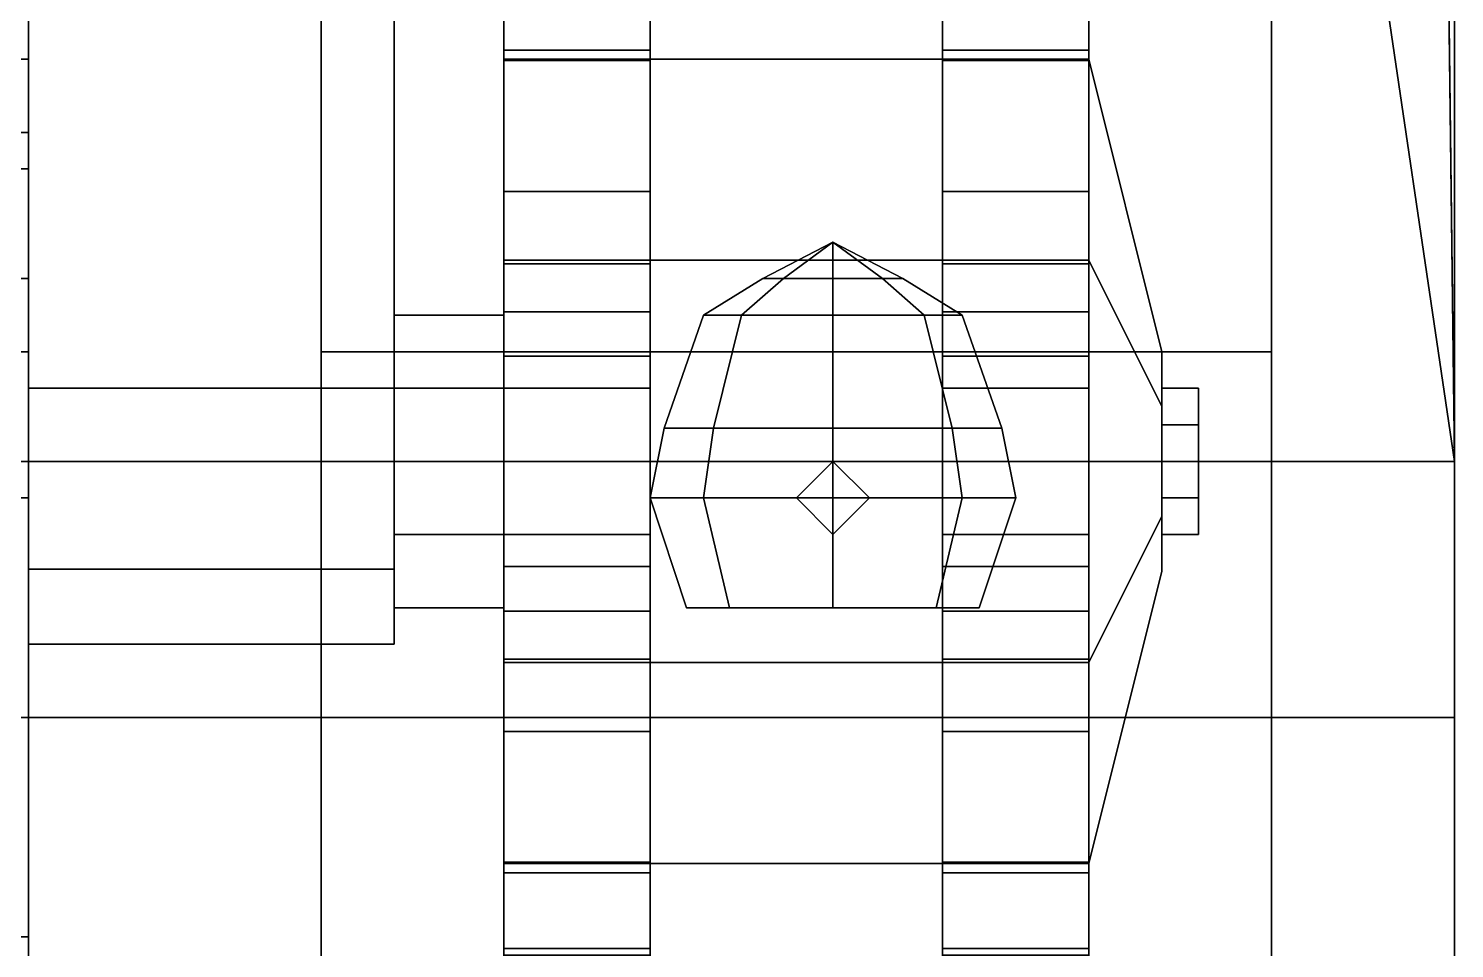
# Model space of a CAD drawing. Header units: millimetres. Extents: x -1.5 to 1.5, y -4.1 to 6.9.
# Drawn here: x 0.8 to 1.19, y -2.0432 to -1.7916 of the extents above; entities that cross this region are included whole.
import ezdxf

# ---------------------------------------------------------------- set-up
doc = ezdxf.new("R2010")
doc.units = ezdxf.units.MM
for name, color, linetype in [('7tp_fenders', 6, 'Continuous'), ('7tp_hull', 7, 'Continuous'), ('c7p_fenders', 6, 'Continuous'), ('c7p_hull', 7, 'Continuous'), ('snow_plough', 2, 'Continuous'), ('tracks', 3, 'Continuous'), ('wheels', 2, 'Continuous')]:
    doc.layers.add(name, color=color, linetype=linetype)

msp = doc.modelspace()

# ---------------------------------------------------------------- linework, layer by layer
for points in [[(0.8, -2.03, 0.9), (0.8, -1.99, 0.68), (0.8, 1.98, 0.47), (0.8, 2.06, 0.93)], [(0.8, -1.99, 0.68), (0.8, -1.67, 0.4), (0.8, 1.46, 0.4), (0.8, 1.98, 0.47)], [(0.9, -1.89, 0.83), (0.9, -1.58, 0.82), (0.8, -1.58, 0.82), (0.8, -1.89, 0.83)], [(0.9, -1.89, 0.83), (0.9, -1.89, 0.69), (0.9, -1.66485, 0.61515), (0.9, -1.58, 0.82)], [(0.8, -2.03, 0.9), (0.8, -1.598, 0.98), (0.8, -1.68, 0.98), (0.8, -2.03, 0.9)], [(0.9, -1.66485, 0.61515), (0.9, -1.89, 0.69), (0.8, -1.89, 0.69), (0.8, -1.66485, 0.61515)], [(0.8, -1.76, 0.46), (0.8, -1.69, 0.4), (0.8, -1.67, 0.4), (0.8, -1.99, 0.68)], [(0.8, -2.03, 0.9), (0.8, -1.68, 0.98), (0.8, -1.98, 1.06), (0.8, -2.06, 1.02)], [(0.8, -1.98, 1.06), (0.8, -1.68, 0.98), (0.8, -1.88, 1.07), (0.8, -1.91, 1.07)], [(0.8, -1.88, 1.07), (0.8, -1.68, 0.98), (0.8, -1.74, 1.03), (0.8, -1.83, 1.06)], [(0.77, -1.74, 1.03), (0.77, -1.83, 1.06), (0.8, -1.83, 1.06), (0.8, -1.74, 1.03)], [(0.77, -1.8, 0.48), (0.77, -1.76, 0.46), (0.8, -1.76, 0.46), (0.8, -1.8, 0.48)], [(0.8, -1.8, 0.48), (0.8, -1.76, 0.46), (0.8, -1.99, 0.68)], [(0.77, -1.82, 0.48), (0.77, -1.8, 0.48), (0.8, -1.8, 0.48), (0.8, -1.82, 0.48)], [(0.8, -2.04, 0.5), (0.8, -1.82, 0.48), (0.8, -1.8, 0.48), (0.8, -2.13, 0.58)], [(0.8, -2.13, 0.58), (0.8, -1.8, 0.48), (0.8, -1.99, 0.68), (0.8, -2.17, 0.64)], [(0.77, -1.86, 0.46), (0.77, -1.82, 0.48), (0.8, -1.82, 0.48), (0.8, -1.86, 0.46)], [(0.8, -1.92, 0.46), (0.8, -1.86, 0.46), (0.8, -1.82, 0.48), (0.8, -2.04, 0.5)], [(0.77, -1.83, 1.06), (0.77, -1.88, 1.07), (0.8, -1.88, 1.07), (0.8, -1.83, 1.06)], [(0.77, -1.92, 0.46), (0.77, -1.86, 0.46), (0.8, -1.86, 0.46), (0.8, -1.92, 0.46)], [(0.77, -1.88, 1.07), (0.77, -1.91, 1.07), (0.8, -1.91, 1.07), (0.8, -1.88, 1.07)], [(0.9, -1.89, 0.69), (0.9, -1.9395, 0.7105), (0.8, -1.9395, 0.7105), (0.8, -1.89, 0.69)], [(0.9, -1.9395, 0.8095), (0.9, -1.89, 0.83), (0.8, -1.89, 0.83), (0.8, -1.9395, 0.8095)], [(0.9, -1.9395, 0.8095), (0.9, -1.9395, 0.7105), (0.9, -1.89, 0.69), (0.9, -1.89, 0.83)], [(0.77, -1.91, 1.07), (0.77, -1.98, 1.06), (0.8, -1.98, 1.06), (0.8, -1.91, 1.07)], [(0.77, -2.04, 0.5), (0.77, -1.92, 0.46), (0.8, -1.92, 0.46), (0.8, -2.04, 0.5)], [(0.9, -1.9395, 0.7105), (0.9, -1.96, 0.76), (0.8, -1.96, 0.76), (0.8, -1.9395, 0.7105)], [(0.9, -1.96, 0.76), (0.9, -1.9395, 0.8095), (0.8, -1.9395, 0.8095), (0.8, -1.96, 0.76)], [(0.9, -1.96, 0.76), (0.9, -1.96, 0.76), (0.9, -1.9395, 0.7105), (0.9, -1.9395, 0.8095)], [(0.77, -1.98, 1.06), (0.77, -2.06, 1.02), (0.8, -2.06, 1.02), (0.8, -1.98, 1.06)], [(0.8, -2.17, 0.64), (0.8, -1.99, 0.68), (0.8, -2.2, 0.8), (0.8, -2.2, 0.72)], [(0.8, -2.2, 0.8), (0.8, -1.99, 0.68), (0.8, -2.03, 0.9), (0.8, -2.17, 0.89)], [(0.8, -2.17, 0.89), (0.8, -2.03, 0.9), (0.8, -2.06, 1.02), (0.8, -2.13, 0.96)], [(0.77, -2.13, 0.58), (0.77, -2.04, 0.5), (0.8, -2.04, 0.5), (0.8, -2.13, 0.58)]]:
    msp.add_3dface(points)
at = {"layer": '7tp_fenders'}
for points in [[(1.16, 0.93, 1.02478), (1.16, 0.51, 1.05069), (1.19, -1.91, 1.2), (1.19, 1.98, 0.96)], [(1.19, 1.98, 0.96), (1.19, -1.91, 1.2), (1.19, -1.91, 1.17), (1.19, 1.98, 0.93)], [(0.8, 0.51, 1.05069), (0.8, -1.91, 1.2), (1.19, -1.91, 1.2), (1.16, 0.51, 1.05069)], [(0.8, -1.83, 1.06), (0.8, -1.88, 1.07), (0.8, -1.91, 1.2), (0.8, -0.99888, 1.14379)], [(0.8, -1.74, 1.03), (0.8, -1.83, 1.06), (0.8, -0.99888, 1.14379)], [(1.02, -1.85, 1.29), (1.00647, -1.86, 1.27647), (1.00087, -1.86, 1.29), (1.02, -1.85, 1.29)], [(1.02, -1.85, 1.29), (1.00087, -1.86, 1.29), (1.00647, -1.86, 1.30353), (1.02, -1.85, 1.29)], [(1.02, -1.85, 1.29), (1.02, -1.86, 1.27087), (1.00647, -1.86, 1.27647), (1.02, -1.85, 1.29)], [(1.02, -1.85, 1.29), (1.00647, -1.86, 1.30353), (1.02, -1.86, 1.30913), (1.02, -1.85, 1.29)], [(1.02, -1.85, 1.29), (1.03353, -1.86, 1.27647), (1.02, -1.86, 1.27087), (1.02, -1.85, 1.29)], [(1.02, -1.85, 1.29), (1.03913, -1.86, 1.29), (1.03353, -1.86, 1.27647), (1.02, -1.85, 1.29)], [(1.02, -1.85, 1.29), (1.03353, -1.86, 1.30353), (1.03913, -1.86, 1.29), (1.02, -1.85, 1.29)], [(1.02, -1.85, 1.29), (1.02, -1.86, 1.30913), (1.03353, -1.86, 1.30353), (1.02, -1.85, 1.29)], [(1.00087, -1.86, 1.29), (0.98464, -1.87, 1.29), (0.995, -1.87, 1.315), (1.00647, -1.86, 1.30353)], [(1.00647, -1.86, 1.27647), (0.995, -1.87, 1.265), (0.98464, -1.87, 1.29), (1.00087, -1.86, 1.29)], [(1.00647, -1.86, 1.30353), (0.995, -1.87, 1.315), (1.02, -1.87, 1.32536), (1.02, -1.86, 1.30913)], [(1.02, -1.86, 1.27087), (1.02, -1.87, 1.25464), (0.995, -1.87, 1.265), (1.00647, -1.86, 1.27647)], [(1.02, -1.86, 1.30913), (1.02, -1.87, 1.32536), (1.045, -1.87, 1.315), (1.03353, -1.86, 1.30353)], [(1.03353, -1.86, 1.27647), (1.045, -1.87, 1.265), (1.02, -1.87, 1.25464), (1.02, -1.86, 1.27087)], [(1.03353, -1.86, 1.30353), (1.045, -1.87, 1.315), (1.05536, -1.87, 1.29), (1.03913, -1.86, 1.29)], [(1.03913, -1.86, 1.29), (1.05536, -1.87, 1.29), (1.045, -1.87, 1.265), (1.03353, -1.86, 1.27647)], [(0.98464, -1.87, 1.29), (0.97381, -1.90087, 1.29), (0.98734, -1.90087, 1.32266), (0.995, -1.87, 1.315)], [(0.995, -1.87, 1.265), (0.98734, -1.90087, 1.25734), (0.97381, -1.90087, 1.29), (0.98464, -1.87, 1.29)], [(1.02, -1.87, 1.25464), (1.02, -1.90087, 1.24381), (0.98734, -1.90087, 1.25734), (0.995, -1.87, 1.265)], [(0.995, -1.87, 1.315), (0.98734, -1.90087, 1.32266), (1.02, -1.90087, 1.33619), (1.02, -1.87, 1.32536)], [(1.045, -1.87, 1.265), (1.05266, -1.90087, 1.25734), (1.02, -1.90087, 1.24381), (1.02, -1.87, 1.25464)], [(1.02, -1.87, 1.32536), (1.02, -1.90087, 1.33619), (1.05266, -1.90087, 1.32266), (1.045, -1.87, 1.315)], [(1.045, -1.87, 1.315), (1.05266, -1.90087, 1.32266), (1.06619, -1.90087, 1.29), (1.05536, -1.87, 1.29)], [(1.05536, -1.87, 1.29), (1.06619, -1.90087, 1.29), (1.05266, -1.90087, 1.25734), (1.045, -1.87, 1.265)], [(0.8, -1.88, 1.07), (0.8, -1.91, 1.07), (0.8, -1.91, 1.2)], [(0.97381, -1.90087, 1.29), (0.97, -1.92, 1.29), (0.98464, -1.92, 1.32536), (0.98734, -1.90087, 1.32266)], [(0.98734, -1.90087, 1.25734), (0.98464, -1.92, 1.25464), (0.97, -1.92, 1.29), (0.97381, -1.90087, 1.29)], [(1.02, -1.90087, 1.24381), (1.02, -1.92, 1.24), (0.98464, -1.92, 1.25464), (0.98734, -1.90087, 1.25734)], [(0.98734, -1.90087, 1.32266), (0.98464, -1.92, 1.32536), (1.02, -1.92, 1.34), (1.02, -1.90087, 1.33619)], [(1.05266, -1.90087, 1.25734), (1.05536, -1.92, 1.25464), (1.02, -1.92, 1.24), (1.02, -1.90087, 1.24381)], [(1.02, -1.90087, 1.33619), (1.02, -1.92, 1.34), (1.05536, -1.92, 1.32536), (1.05266, -1.90087, 1.32266)], [(1.05266, -1.90087, 1.32266), (1.05536, -1.92, 1.32536), (1.07, -1.92, 1.29), (1.06619, -1.90087, 1.29)], [(1.06619, -1.90087, 1.29), (1.07, -1.92, 1.29), (1.05536, -1.92, 1.25464), (1.05266, -1.90087, 1.25734)], [(0.8, -1.91, 1.2), (0.8, -1.98, 1.2), (1.19, -1.98, 1.2), (1.19, -1.91, 1.2)], [(0.8, -1.91, 1.07), (0.8, -1.98, 1.06), (0.8, -1.98, 1.2), (0.8, -1.91, 1.2)], [(1.02, -1.91, 1.2), (1.01, -1.92, 1.2), (1.01, -1.92, 1.24414), (1.02, -1.91, 1.24199)], [(1.03, -1.92, 1.2), (1.02, -1.91, 1.2), (1.02, -1.91, 1.24199), (1.03, -1.92, 1.24414)], [(1.19, -1.91, 1.2), (1.19, -1.98, 1.2), (1.19, -1.98, 1.17), (1.19, -1.91, 1.17)], [(0.98464, -1.92, 1.32536), (0.97, -1.92, 1.29), (0.98, -1.95, 1.29), (0.99172, -1.95, 1.31828)], [(0.97, -1.92, 1.29), (0.98464, -1.92, 1.25464), (0.99172, -1.95, 1.26172), (0.98, -1.95, 1.29)], [(0.98464, -1.92, 1.25464), (1.02, -1.92, 1.24), (1.02, -1.95, 1.25), (0.99172, -1.95, 1.26172)], [(1.02, -1.92, 1.34), (0.98464, -1.92, 1.32536), (0.99172, -1.95, 1.31828), (1.02, -1.95, 1.33)], [(1.01, -1.92, 1.2), (1.02, -1.93, 1.2), (1.02, -1.93, 1.24333), (1.01, -1.92, 1.24414)], [(1.02, -1.92, 1.24), (1.05536, -1.92, 1.25464), (1.04828, -1.95, 1.26172), (1.02, -1.95, 1.25)], [(1.02, -1.93, 1.2), (1.03, -1.92, 1.2), (1.03, -1.92, 1.24414), (1.02, -1.93, 1.24333)], [(1.05536, -1.92, 1.32536), (1.02, -1.92, 1.34), (1.02, -1.95, 1.33), (1.04828, -1.95, 1.31828)], [(1.07, -1.92, 1.29), (1.05536, -1.92, 1.32536), (1.04828, -1.95, 1.31828), (1.06, -1.95, 1.29)], [(1.05536, -1.92, 1.25464), (1.07, -1.92, 1.29), (1.06, -1.95, 1.29), (1.04828, -1.95, 1.26172)], [(0.98, -1.95, 1.29), (1.04828, -1.95, 1.31828), (1.02, -1.95, 1.33), (0.99172, -1.95, 1.31828)], [(0.99172, -1.95, 1.26172), (1.06, -1.95, 1.29), (1.04828, -1.95, 1.31828), (0.98, -1.95, 1.29)], [(1.02, -1.95, 1.25), (1.04828, -1.95, 1.26172), (1.06, -1.95, 1.29), (0.99172, -1.95, 1.26172)], [(0.8, -1.98, 1.2), (0.8, -2.15, 1.14), (1.19, -2.15, 1.14), (1.19, -1.98, 1.2)], [(0.8, -1.98, 1.06), (0.8, -2.06, 1.02), (0.8, -2.15, 1.14), (0.8, -1.98, 1.2)], [(1.19, -1.98, 1.2), (1.19, -2.15, 1.14), (1.19, -2.12, 1.11), (1.19, -1.98, 1.17)]]:
    msp.add_3dface(points, dxfattribs=at)
at = {"layer": '7tp_hull'}
msp.add_3dface([(0.8, -1.12822, 1.067), (0.8, -2.03, 0.9), (0.8, 2.06, 0.93), (0.8, 0.59, 1.15)], dxfattribs=at)
at = {"layer": 'c7p_fenders'}
for points in [[(0.97, -0.42, 1.06101), (1.19, -1.91, 1.16), (1.19, 0.95, 0.97), (0.97, 0.95, 0.97)], [(1.19, 0.95, 0.97), (1.19, -1.91, 1.16), (1.19, -1.91, 1.13), (1.19, 0.95, 0.94)], [(0.8, -1.19, 1.11217), (0.8, -1.91, 1.16), (1.19, -1.91, 1.16), (0.97, -0.42, 1.06101)], [(0.8, -1.74, 1.03), (0.8, -1.83, 1.06), (0.8, -1.91, 1.16), (0.8, -1.23, 1.11483)], [(0.8, -1.83, 1.06), (0.8, -1.88, 1.07), (0.8, -1.91, 1.16)], [(1.02, -1.85, 1.25), (1.00087, -1.86, 1.25), (1.00647, -1.86, 1.26353), (1.02, -1.85, 1.25)], [(1.02, -1.85, 1.25), (1.00647, -1.86, 1.23647), (1.00087, -1.86, 1.25), (1.02, -1.85, 1.25)], [(1.02, -1.85, 1.25), (1.00647, -1.86, 1.26353), (1.02, -1.86, 1.26913), (1.02, -1.85, 1.25)], [(1.02, -1.85, 1.25), (1.02, -1.86, 1.23087), (1.00647, -1.86, 1.23647), (1.02, -1.85, 1.25)], [(1.02, -1.85, 1.25), (1.02, -1.86, 1.26913), (1.03353, -1.86, 1.26353), (1.02, -1.85, 1.25)], [(1.02, -1.85, 1.25), (1.03353, -1.86, 1.26353), (1.03913, -1.86, 1.25), (1.02, -1.85, 1.25)], [(1.02, -1.85, 1.25), (1.03913, -1.86, 1.25), (1.03353, -1.86, 1.23647), (1.02, -1.85, 1.25)], [(1.02, -1.85, 1.25), (1.03353, -1.86, 1.23647), (1.02, -1.86, 1.23087), (1.02, -1.85, 1.25)], [(1.00647, -1.86, 1.23647), (0.995, -1.87, 1.225), (0.98464, -1.87, 1.25), (1.00087, -1.86, 1.25)], [(1.00087, -1.86, 1.25), (0.98464, -1.87, 1.25), (0.995, -1.87, 1.275), (1.00647, -1.86, 1.26353)], [(1.02, -1.86, 1.23087), (1.02, -1.87, 1.21464), (0.995, -1.87, 1.225), (1.00647, -1.86, 1.23647)], [(1.00647, -1.86, 1.26353), (0.995, -1.87, 1.275), (1.02, -1.87, 1.28536), (1.02, -1.86, 1.26913)], [(1.03353, -1.86, 1.23647), (1.045, -1.87, 1.225), (1.02, -1.87, 1.21464), (1.02, -1.86, 1.23087)], [(1.02, -1.86, 1.26913), (1.02, -1.87, 1.28536), (1.045, -1.87, 1.275), (1.03353, -1.86, 1.26353)], [(1.03913, -1.86, 1.25), (1.05536, -1.87, 1.25), (1.045, -1.87, 1.225), (1.03353, -1.86, 1.23647)], [(1.03353, -1.86, 1.26353), (1.045, -1.87, 1.275), (1.05536, -1.87, 1.25), (1.03913, -1.86, 1.25)], [(0.995, -1.87, 1.225), (0.98734, -1.90087, 1.21734), (0.97381, -1.90087, 1.25), (0.98464, -1.87, 1.25)], [(0.98464, -1.87, 1.25), (0.97381, -1.90087, 1.25), (0.98734, -1.90087, 1.28266), (0.995, -1.87, 1.275)], [(0.995, -1.87, 1.275), (0.98734, -1.90087, 1.28266), (1.02, -1.90087, 1.29619), (1.02, -1.87, 1.28536)], [(1.02, -1.87, 1.21464), (1.02, -1.90087, 1.20381), (0.98734, -1.90087, 1.21734), (0.995, -1.87, 1.225)], [(1.02, -1.87, 1.28536), (1.02, -1.90087, 1.29619), (1.05266, -1.90087, 1.28266), (1.045, -1.87, 1.275)], [(1.045, -1.87, 1.225), (1.05266, -1.90087, 1.21734), (1.02, -1.90087, 1.20381), (1.02, -1.87, 1.21464)], [(1.05536, -1.87, 1.25), (1.06619, -1.90087, 1.25), (1.05266, -1.90087, 1.21734), (1.045, -1.87, 1.225)], [(1.045, -1.87, 1.275), (1.05266, -1.90087, 1.28266), (1.06619, -1.90087, 1.25), (1.05536, -1.87, 1.25)], [(0.8, -1.88, 1.07), (0.8, -1.91, 1.07), (0.8, -1.91, 1.16)], [(0.98734, -1.90087, 1.21734), (0.98464, -1.92, 1.21464), (0.97, -1.92, 1.25), (0.97381, -1.90087, 1.25)], [(0.97381, -1.90087, 1.25), (0.97, -1.92, 1.25), (0.98464, -1.92, 1.28536), (0.98734, -1.90087, 1.28266)], [(0.98734, -1.90087, 1.28266), (0.98464, -1.92, 1.28536), (1.02, -1.92, 1.3), (1.02, -1.90087, 1.29619)], [(1.02, -1.90087, 1.20381), (1.02, -1.92, 1.2), (0.98464, -1.92, 1.21464), (0.98734, -1.90087, 1.21734)], [(1.02, -1.90087, 1.29619), (1.02, -1.92, 1.3), (1.05536, -1.92, 1.28536), (1.05266, -1.90087, 1.28266)], [(1.05266, -1.90087, 1.21734), (1.05536, -1.92, 1.21464), (1.02, -1.92, 1.2), (1.02, -1.90087, 1.20381)], [(1.06619, -1.90087, 1.25), (1.07, -1.92, 1.25), (1.05536, -1.92, 1.21464), (1.05266, -1.90087, 1.21734)], [(1.05266, -1.90087, 1.28266), (1.05536, -1.92, 1.28536), (1.07, -1.92, 1.25), (1.06619, -1.90087, 1.25)], [(0.8, -1.91, 1.07), (0.8, -1.98, 1.06), (0.8, -1.98, 1.16), (0.8, -1.91, 1.16)], [(0.8, -1.91, 1.16), (0.8, -1.98, 1.16), (1.19, -1.98, 1.16), (1.19, -1.91, 1.16)], [(1.02, -1.91, 1.16), (1.01, -1.92, 1.16), (1.01, -1.92, 1.20414), (1.02, -1.91, 1.20199)], [(1.03, -1.92, 1.16), (1.02, -1.91, 1.16), (1.02, -1.91, 1.20199), (1.03, -1.92, 1.20414)], [(1.19, -1.91, 1.16), (1.19, -1.98, 1.16), (1.19, -1.98, 1.13), (1.19, -1.91, 1.13)], [(0.97, -1.92, 1.25), (0.98464, -1.92, 1.21464), (0.99172, -1.95, 1.22172), (0.98, -1.95, 1.25)], [(0.98464, -1.92, 1.28536), (0.97, -1.92, 1.25), (0.98, -1.95, 1.25), (0.99172, -1.95, 1.27828)], [(1.02, -1.92, 1.3), (0.98464, -1.92, 1.28536), (0.99172, -1.95, 1.27828), (1.02, -1.95, 1.29)], [(0.98464, -1.92, 1.21464), (1.02, -1.92, 1.2), (1.02, -1.95, 1.21), (0.99172, -1.95, 1.22172)], [(1.01, -1.92, 1.16), (1.02, -1.93, 1.16), (1.02, -1.93, 1.20333), (1.01, -1.92, 1.20414)], [(1.05536, -1.92, 1.28536), (1.02, -1.92, 1.3), (1.02, -1.95, 1.29), (1.04828, -1.95, 1.27828)], [(1.02, -1.93, 1.16), (1.03, -1.92, 1.16), (1.03, -1.92, 1.20414), (1.02, -1.93, 1.20333)], [(1.02, -1.92, 1.2), (1.05536, -1.92, 1.21464), (1.04828, -1.95, 1.22172), (1.02, -1.95, 1.21)], [(1.05536, -1.92, 1.21464), (1.07, -1.92, 1.25), (1.06, -1.95, 1.25), (1.04828, -1.95, 1.22172)], [(1.07, -1.92, 1.25), (1.05536, -1.92, 1.28536), (1.04828, -1.95, 1.27828), (1.06, -1.95, 1.25)], [(0.99172, -1.95, 1.22172), (1.06, -1.95, 1.25), (1.04828, -1.95, 1.27828), (0.98, -1.95, 1.25)], [(0.98, -1.95, 1.25), (1.04828, -1.95, 1.27828), (1.02, -1.95, 1.29), (0.99172, -1.95, 1.27828)], [(1.02, -1.95, 1.21), (1.04828, -1.95, 1.22172), (1.06, -1.95, 1.25), (0.99172, -1.95, 1.22172)], [(0.8, -1.98, 1.06), (0.8, -2.06, 1.02), (0.8, -2.15, 1.1), (0.8, -1.98, 1.16)], [(0.8, -1.98, 1.16), (0.8, -2.15, 1.1), (1.19, -2.15, 1.1), (1.19, -1.98, 1.16)], [(1.19, -1.98, 1.16), (1.19, -2.15, 1.1), (1.19, -2.12, 1.07), (1.19, -1.98, 1.13)]]:
    msp.add_3dface(points, dxfattribs=at)
at = {"layer": 'c7p_hull'}
for points in [[(0.8, 0.95, 0.97), (0.8, -2.03, 0.9), (0.8, 2.06, 0.93)], [(0.8, -1.23, 1.02), (0.8, -2.03, 0.9), (0.8, 0.95, 0.97)], [(0.8, -1.598, 0.98), (0.8, -2.03, 0.9), (0.8, -2.03, 0.9), (0.8, -1.23, 1.02)]]:
    msp.add_3dface(points, dxfattribs=at)
at = {"layer": 'snow_plough'}
for points in [[(0.7, -1.74, 0.32), (0.7, -1.8, 0.4), (0.81, -2.62, 0.25), (0.81, -2.62, 0.16)], [(0.7, -1.8, 0.4), (0.66, -1.8, 0.4), (0.77, -2.62, 0.25), (0.81, -2.62, 0.25)]]:
    msp.add_3dface(points, dxfattribs=at)
at = {"layer": 'tracks'}
for points in [[(0.88, -1.88, 1.1), (0.88, -1.26, 1.06), (1.14, -1.26, 1.06), (1.14, -1.88, 1.1)], [(0.88, -1.88, 1.15), (0.88, -1.26, 1.11), (0.88, -1.26, 1.06), (0.88, -1.88, 1.1)], [(1.14, -1.88, 1.15), (1.14, -1.26, 1.11), (0.88, -1.26, 1.11), (0.88, -1.88, 1.15)], [(1.14, -1.26, 1.06), (1.14, -1.26, 1.11), (1.14, -1.88, 1.15), (1.14, -1.88, 1.1)], [(0.88, -2.06, 0.48), (0.88, -1.6, 0.1), (0.88, -1.62, 0.06), (0.88, -2.08, 0.44)], [(1.14, -2.06, 0.48), (1.14, -1.6, 0.1), (0.88, -1.6, 0.1), (0.88, -2.06, 0.48)], [(1.14, -1.62, 0.06), (1.14, -1.6, 0.1), (1.14, -2.06, 0.48), (1.14, -2.08, 0.44)], [(0.88, -2.08, 0.44), (0.88, -1.62, 0.06), (1.14, -1.62, 0.06), (1.14, -2.08, 0.44)], [(1.14, -2.1, 1.11), (1.14, -1.88, 1.15), (0.88, -1.88, 1.15), (0.88, -2.1, 1.11)], [(0.88, -2.1, 1.11), (0.88, -1.88, 1.15), (0.88, -1.88, 1.1), (0.88, -2.09, 1.06)], [(0.88, -2.09, 1.06), (0.88, -1.88, 1.1), (1.14, -1.88, 1.1), (1.14, -2.09, 1.06)], [(1.14, -1.88, 1.1), (1.14, -1.88, 1.15), (1.14, -2.1, 1.11), (1.14, -2.09, 1.06)]]:
    msp.add_3dface(points, dxfattribs=at)
at = {"layer": 'wheels'}
for points in [[(0.93, -1.6652, 0.87406), (0.97, -1.6652, 0.87406), (0.97, -1.8, 0.78), (0.93, -1.8, 0.78)], [(0.93, -1.70614, 0.94497), (0.93, -1.6652, 0.87406), (0.93, -1.8, 0.78), (0.93, -1.855, 0.87526)], [(0.97, -1.6652, 0.68594), (0.93, -1.6652, 0.68594), (0.93, -1.8, 0.78), (0.97, -1.8, 0.78)], [(0.93, -1.6652, 0.68594), (0.93, -1.70614, 0.61503), (0.93, -1.855, 0.68474), (0.93, -1.8, 0.78)], [(0.97, -1.70614, 0.61503), (0.97, -1.6652, 0.68594), (0.97, -1.8, 0.78), (0.97, -1.855, 0.68474)], [(0.97, -1.6652, 0.87406), (0.97, -1.70614, 0.94497), (0.97, -1.855, 0.87526), (0.97, -1.8, 0.78)], [(1.09, -1.6652, 0.68594), (1.05, -1.6652, 0.68594), (1.05, -1.8, 0.78), (1.09, -1.8, 0.78)], [(1.05, -1.6652, 0.87406), (1.09, -1.6652, 0.87406), (1.09, -1.8, 0.78), (1.05, -1.8, 0.78)], [(1.05, -1.70614, 0.94497), (1.05, -1.6652, 0.87406), (1.05, -1.8, 0.78), (1.05, -1.855, 0.87526)], [(1.05, -1.6652, 0.68594), (1.05, -1.70614, 0.61503), (1.05, -1.855, 0.68474), (1.05, -1.8, 0.78)], [(1.09, -1.70614, 0.61503), (1.09, -1.6652, 0.68594), (1.09, -1.8, 0.78), (1.09, -1.855, 0.68474)], [(1.09, -1.6652, 0.87406), (1.09, -1.70614, 0.94497), (1.09, -1.855, 0.87526), (1.09, -1.8, 0.78)], [(0.97, -1.70614, 0.94497), (0.93, -1.70614, 0.94497), (0.93, -1.855, 0.87526), (0.97, -1.855, 0.87526)], [(0.93, -1.70614, 0.61503), (0.97, -1.70614, 0.61503), (0.97, -1.855, 0.68474), (0.93, -1.855, 0.68474)], [(1.05, -1.70614, 0.61503), (1.09, -1.70614, 0.61503), (1.09, -1.855, 0.68474), (1.05, -1.855, 0.68474)], [(1.09, -1.70614, 0.94497), (1.05, -1.70614, 0.94497), (1.05, -1.855, 0.87526), (1.09, -1.855, 0.87526)], [(0.97, -1.86906, 0.52097), (0.97, -1.775, 0.54617), (0.93, -1.775, 0.54617), (0.93, -1.86906, 0.52097)], [(0.93, -1.86906, 0.52097), (0.93, -1.775, 0.54617), (0.93, -1.80038, 0.482), (0.93, -1.85594, 0.46712)], [(0.93, -1.7768, 0.49177), (0.93, -1.80038, 0.482), (0.93, -1.775, 0.54617)], [(0.93, -1.80038, 1.078), (0.93, -1.7768, 1.06823), (0.93, -1.775, 1.01383)], [(0.93, -1.85594, 1.09288), (0.93, -1.80038, 1.078), (0.93, -1.775, 1.01383), (0.93, -1.86906, 1.03903)], [(0.97, -1.775, 1.01383), (0.97, -1.86906, 1.03903), (0.93, -1.86906, 1.03903), (0.93, -1.775, 1.01383)], [(0.97, -1.7768, 0.49177), (0.97, -1.80038, 0.482), (0.93, -1.80038, 0.482), (0.93, -1.7768, 0.49177)], [(0.97, -1.80038, 1.078), (0.97, -1.7768, 1.06823), (0.93, -1.7768, 1.06823), (0.93, -1.80038, 1.078)], [(0.97, -1.80038, 0.482), (0.97, -1.7768, 0.49177), (0.97, -1.775, 0.54617)], [(0.97, -1.85594, 0.46712), (0.97, -1.80038, 0.482), (0.97, -1.775, 0.54617), (0.97, -1.86906, 0.52097)], [(0.97, -1.86906, 1.03903), (0.97, -1.775, 1.01383), (0.97, -1.80038, 1.078), (0.97, -1.85594, 1.09288)], [(0.97, -1.7768, 1.06823), (0.97, -1.80038, 1.078), (0.97, -1.775, 1.01383)], [(1.05, -1.775, 0.54617), (1.05, -1.86906, 0.52097), (1.09, -1.86906, 0.52097), (1.09, -1.775, 0.54617)], [(1.05, -1.86906, 0.52097), (1.05, -1.775, 0.54617), (1.05, -1.80038, 0.482), (1.05, -1.85594, 0.46712)], [(1.05, -1.7768, 0.49177), (1.05, -1.80038, 0.482), (1.05, -1.775, 0.54617)], [(1.05, -1.86906, 1.03903), (1.05, -1.775, 1.01383), (1.09, -1.775, 1.01383), (1.09, -1.86906, 1.03903)], [(1.05, -1.80038, 1.078), (1.05, -1.7768, 1.06823), (1.05, -1.775, 1.01383)], [(1.05, -1.85594, 1.09288), (1.05, -1.80038, 1.078), (1.05, -1.775, 1.01383), (1.05, -1.86906, 1.03903)], [(1.05, -1.80038, 0.482), (1.05, -1.7768, 0.49177), (1.09, -1.7768, 0.49177), (1.09, -1.80038, 0.482)], [(1.05, -1.7768, 1.06823), (1.05, -1.80038, 1.078), (1.09, -1.80038, 1.078), (1.09, -1.7768, 1.06823)], [(1.09, -1.80038, 0.482), (1.09, -1.7768, 0.49177), (1.09, -1.775, 0.54617)], [(1.09, -1.85594, 0.46712), (1.09, -1.80038, 0.482), (1.09, -1.775, 0.54617), (1.09, -1.86906, 0.52097)], [(1.09, -1.86906, 1.03903), (1.09, -1.775, 1.01383), (1.09, -1.80038, 1.078), (1.09, -1.85594, 1.09288)], [(1.09, -1.7768, 1.06823), (1.09, -1.80038, 1.078), (1.09, -1.775, 1.01383)], [(0.93, -1.79751, 0.43744), (0.93, -1.83614, 0.42709), (0.93, -1.85594, 0.46712), (0.93, -1.80038, 0.482)], [(0.97, -1.79751, 0.43744), (0.97, -1.83614, 0.42709), (0.93, -1.83614, 0.42709), (0.93, -1.79751, 0.43744)], [(0.97, -1.80038, 0.482), (0.97, -1.79751, 0.43744), (0.93, -1.79751, 0.43744), (0.93, -1.80038, 0.482)], [(0.93, -1.83614, 1.13291), (0.93, -1.79751, 1.12256), (0.93, -1.80038, 1.078), (0.93, -1.85594, 1.09288)], [(0.97, -1.83614, 1.13291), (0.97, -1.79751, 1.12256), (0.93, -1.79751, 1.12256), (0.93, -1.83614, 1.13291)], [(0.97, -1.79751, 1.12256), (0.97, -1.80038, 1.078), (0.93, -1.80038, 1.078), (0.93, -1.79751, 1.12256)], [(0.97, -1.80038, 0.482), (0.97, -1.85594, 0.46712), (0.97, -1.83614, 0.42709), (0.97, -1.79751, 0.43744)], [(0.97, -1.83614, 0.42709), (0.97, -1.79751, 0.43744), (0.97, -1.80038, 0.482), (0.97, -1.85594, 0.46712)], [(0.97, -1.85594, 1.09288), (0.97, -1.80038, 1.078), (0.97, -1.79751, 1.12256), (0.97, -1.83614, 1.13291)], [(0.97, -1.79751, 1.12256), (0.97, -1.83614, 1.13291), (0.97, -1.85594, 1.09288), (0.97, -1.80038, 1.078)], [(1.05, -1.85594, 0.46712), (1.05, -1.80038, 0.482), (1.05, -1.79751, 0.43744), (1.05, -1.83614, 0.42709)], [(1.05, -1.83614, 0.42709), (1.05, -1.79751, 0.43744), (1.09, -1.79751, 0.43744), (1.09, -1.83614, 0.42709)], [(1.05, -1.79751, 0.43744), (1.05, -1.80038, 0.482), (1.09, -1.80038, 0.482), (1.09, -1.79751, 0.43744)], [(1.05, -1.79751, 0.43744), (1.05, -1.83614, 0.42709), (1.05, -1.85594, 0.46712), (1.05, -1.80038, 0.482)], [(1.05, -1.80038, 1.078), (1.05, -1.85594, 1.09288), (1.05, -1.83614, 1.13291), (1.05, -1.79751, 1.12256)], [(1.05, -1.79751, 1.12256), (1.05, -1.83614, 1.13291), (1.09, -1.83614, 1.13291), (1.09, -1.79751, 1.12256)], [(1.05, -1.80038, 1.078), (1.05, -1.79751, 1.12256), (1.09, -1.79751, 1.12256), (1.09, -1.80038, 1.078)], [(1.05, -1.83614, 1.13291), (1.05, -1.79751, 1.12256), (1.05, -1.80038, 1.078), (1.05, -1.85594, 1.09288)], [(1.09, -1.83614, 0.42709), (1.09, -1.79751, 0.43744), (1.09, -1.80038, 0.482), (1.09, -1.85594, 0.46712)], [(1.09, -1.79751, 1.12256), (1.09, -1.83614, 1.13291), (1.09, -1.85594, 1.09288), (1.09, -1.80038, 1.078)], [(0.93, -1.89, 0.74536), (0.93, -1.87, 0.78), (0.93, -1.8, 0.78), (0.93, -1.855, 0.68474)], [(0.93, -1.87, 0.78), (0.93, -1.89, 0.81464), (0.93, -1.855, 0.87526), (0.93, -1.8, 0.78)], [(0.93, -1.8, 0.78), (0.93, -1.855, 0.87526), (1.09, -1.855, 0.87526), (1.09, -1.8, 0.78)], [(0.93, -1.855, 0.68474), (0.93, -1.8, 0.78), (1.09, -1.8, 0.78), (1.09, -1.855, 0.68474)], [(1.09, -1.8, 0.78), (1.09, -1.855, 0.87526), (1.11, -1.895, 0.80598), (1.11, -1.88, 0.78)], [(1.09, -1.855, 0.68474), (1.09, -1.8, 0.78), (1.11, -1.88, 0.78), (1.11, -1.895, 0.75402)], [(0.97, -1.83614, 0.42709), (0.97, -1.85594, 0.46712), (0.93, -1.85594, 0.46712), (0.93, -1.83614, 0.42709)], [(0.97, -1.85594, 1.09288), (0.97, -1.83614, 1.13291), (0.93, -1.83614, 1.13291), (0.93, -1.85594, 1.09288)], [(1.05, -1.85594, 0.46712), (1.05, -1.83614, 0.42709), (1.09, -1.83614, 0.42709), (1.09, -1.85594, 0.46712)], [(1.05, -1.83614, 1.13291), (1.05, -1.85594, 1.09288), (1.09, -1.85594, 1.09288), (1.09, -1.83614, 1.13291)], [(0.93, -1.95094, 1.03903), (0.93, -1.86906, 1.03903), (0.93, -1.855, 0.87526), (0.93, -1.965, 0.87526)], [(0.93, -1.86906, 1.03903), (0.97, -1.86906, 1.03903), (0.97, -1.855, 0.87526), (0.93, -1.855, 0.87526)], [(0.93, -1.89, 0.81464), (0.93, -1.93, 0.81464), (0.93, -1.965, 0.87526), (0.93, -1.855, 0.87526)], [(0.93, -1.86906, 0.52097), (0.93, -1.95094, 0.52097), (0.93, -1.965, 0.68474), (0.93, -1.855, 0.68474)], [(0.93, -1.93, 0.74536), (0.93, -1.89, 0.74536), (0.93, -1.855, 0.68474), (0.93, -1.965, 0.68474)], [(0.93, -1.855, 0.87526), (0.93, -1.965, 0.87526), (1.09, -1.965, 0.87526), (1.09, -1.855, 0.87526)], [(0.93, -1.965, 0.68474), (0.93, -1.855, 0.68474), (1.09, -1.855, 0.68474), (1.09, -1.965, 0.68474)], [(0.97, -1.86906, 0.52097), (0.93, -1.86906, 0.52097), (0.93, -1.855, 0.68474), (0.97, -1.855, 0.68474)], [(0.93, -1.86906, 0.52097), (0.93, -1.86906, 0.52097), (0.93, -1.85594, 0.46712), (0.93, -1.88124, 0.46379)], [(0.97, -1.85594, 0.46712), (0.97, -1.88124, 0.46379), (0.93, -1.88124, 0.46379), (0.93, -1.85594, 0.46712)], [(0.93, -1.88124, 1.09621), (0.93, -1.85594, 1.09288), (0.93, -1.86906, 1.03903)], [(0.97, -1.88124, 1.09621), (0.97, -1.85594, 1.09288), (0.93, -1.85594, 1.09288), (0.93, -1.88124, 1.09621)], [(0.97, -1.86906, 1.03903), (0.97, -1.95094, 1.03903), (0.97, -1.965, 0.87526), (0.97, -1.855, 0.87526)], [(0.97, -1.95094, 0.52097), (0.97, -1.86906, 0.52097), (0.97, -1.855, 0.68474), (0.97, -1.965, 0.68474)], [(0.97, -1.88124, 0.46379), (0.97, -1.85594, 0.46712), (0.97, -1.86906, 0.52097)], [(0.97, -1.86906, 1.03903), (0.97, -1.86906, 1.03903), (0.97, -1.85594, 1.09288), (0.97, -1.88124, 1.09621)], [(1.05, -1.86906, 1.03903), (1.09, -1.86906, 1.03903), (1.09, -1.855, 0.87526), (1.05, -1.855, 0.87526)], [(1.05, -1.95094, 1.03903), (1.05, -1.86906, 1.03903), (1.05, -1.855, 0.87526), (1.05, -1.965, 0.87526)], [(1.09, -1.86906, 0.52097), (1.05, -1.86906, 0.52097), (1.05, -1.855, 0.68474), (1.09, -1.855, 0.68474)], [(1.05, -1.86906, 0.52097), (1.05, -1.95094, 0.52097), (1.05, -1.965, 0.68474), (1.05, -1.855, 0.68474)], [(1.05, -1.88124, 0.46379), (1.05, -1.85594, 0.46712), (1.09, -1.85594, 0.46712), (1.09, -1.88124, 0.46379)], [(1.05, -1.86906, 0.52097), (1.05, -1.86906, 0.52097), (1.05, -1.85594, 0.46712), (1.05, -1.88124, 0.46379)], [(1.05, -1.85594, 1.09288), (1.05, -1.88124, 1.09621), (1.09, -1.88124, 1.09621), (1.09, -1.85594, 1.09288)], [(1.05, -1.88124, 1.09621), (1.05, -1.85594, 1.09288), (1.05, -1.86906, 1.03903)], [(1.09, -1.86906, 1.03903), (1.09, -1.95094, 1.03903), (1.09, -1.965, 0.87526), (1.09, -1.855, 0.87526)], [(1.09, -1.95094, 0.52097), (1.09, -1.86906, 0.52097), (1.09, -1.855, 0.68474), (1.09, -1.965, 0.68474)], [(1.09, -1.855, 0.87526), (1.09, -1.965, 0.87526), (1.11, -1.925, 0.80598), (1.11, -1.895, 0.80598)], [(1.09, -1.965, 0.68474), (1.09, -1.855, 0.68474), (1.11, -1.895, 0.75402), (1.11, -1.925, 0.75402)], [(1.09, -1.88124, 0.46379), (1.09, -1.85594, 0.46712), (1.09, -1.86906, 0.52097)], [(1.09, -1.86906, 1.03903), (1.09, -1.86906, 1.03903), (1.09, -1.85594, 1.09288), (1.09, -1.88124, 1.09621)], [(0.9, -1.89, 0.74536), (0.9, -1.87, 0.78), (0.93, -1.87, 0.78), (0.93, -1.89, 0.74536)], [(0.9, -1.87, 0.78), (0.9, -1.89, 0.81464), (0.93, -1.89, 0.81464), (0.93, -1.87, 0.78)], [(0.93, -1.88124, 0.46379), (0.93, -1.93876, 0.46379), (0.93, -1.95094, 0.52097), (0.93, -1.86906, 0.52097)], [(0.93, -1.93876, 1.09621), (0.93, -1.88124, 1.09621), (0.93, -1.86906, 1.03903), (0.93, -1.95094, 1.03903)], [(0.97, -1.93876, 0.46379), (0.97, -1.88124, 0.46379), (0.97, -1.86906, 0.52097), (0.97, -1.95094, 0.52097)], [(0.97, -1.88124, 1.09621), (0.97, -1.93876, 1.09621), (0.97, -1.95094, 1.03903), (0.97, -1.86906, 1.03903)], [(1.05, -1.88124, 0.46379), (1.05, -1.93876, 0.46379), (1.05, -1.95094, 0.52097), (1.05, -1.86906, 0.52097)], [(1.05, -1.93876, 1.09621), (1.05, -1.88124, 1.09621), (1.05, -1.86906, 1.03903), (1.05, -1.95094, 1.03903)], [(1.09, -1.93876, 0.46379), (1.09, -1.88124, 0.46379), (1.09, -1.86906, 0.52097), (1.09, -1.95094, 0.52097)], [(1.09, -1.88124, 1.09621), (1.09, -1.93876, 1.09621), (1.09, -1.95094, 1.03903), (1.09, -1.86906, 1.03903)], [(0.93, -1.89, 0.42), (0.93, -1.93, 0.42), (0.93, -1.93876, 0.46379), (0.93, -1.88124, 0.46379)], [(0.97, -1.88124, 0.46379), (0.97, -1.89, 0.42), (0.93, -1.89, 0.42), (0.93, -1.88124, 0.46379)], [(0.93, -1.93, 1.14), (0.93, -1.89, 1.14), (0.93, -1.88124, 1.09621), (0.93, -1.93876, 1.09621)], [(0.97, -1.89, 1.14), (0.97, -1.88124, 1.09621), (0.93, -1.88124, 1.09621), (0.93, -1.89, 1.14)], [(0.97, -1.88124, 0.46379), (0.97, -1.93876, 0.46379), (0.97, -1.93, 0.42), (0.97, -1.89, 0.42)], [(0.97, -1.93, 0.42), (0.97, -1.89, 0.42), (0.97, -1.88124, 0.46379), (0.97, -1.93876, 0.46379)], [(0.97, -1.93876, 1.09621), (0.97, -1.88124, 1.09621), (0.97, -1.89, 1.14), (0.97, -1.93, 1.14)], [(0.97, -1.89, 1.14), (0.97, -1.93, 1.14), (0.97, -1.93876, 1.09621), (0.97, -1.88124, 1.09621)], [(1.05, -1.93876, 0.46379), (1.05, -1.88124, 0.46379), (1.05, -1.89, 0.42), (1.05, -1.93, 0.42)], [(1.05, -1.89, 0.42), (1.05, -1.88124, 0.46379), (1.09, -1.88124, 0.46379), (1.09, -1.89, 0.42)], [(1.05, -1.89, 0.42), (1.05, -1.93, 0.42), (1.05, -1.93876, 0.46379), (1.05, -1.88124, 0.46379)], [(1.05, -1.88124, 1.09621), (1.05, -1.93876, 1.09621), (1.05, -1.93, 1.14), (1.05, -1.89, 1.14)], [(1.05, -1.88124, 1.09621), (1.05, -1.89, 1.14), (1.09, -1.89, 1.14), (1.09, -1.88124, 1.09621)], [(1.05, -1.93, 1.14), (1.05, -1.89, 1.14), (1.05, -1.88124, 1.09621), (1.05, -1.93876, 1.09621)], [(1.09, -1.93, 0.42), (1.09, -1.89, 0.42), (1.09, -1.88124, 0.46379), (1.09, -1.93876, 0.46379)], [(1.09, -1.89, 1.14), (1.09, -1.93, 1.14), (1.09, -1.93876, 1.09621), (1.09, -1.88124, 1.09621)], [(1.11, -1.88, 0.78), (1.11, -1.895, 0.80598), (1.11, -1.9, 0.79732), (1.11, -1.89, 0.78)], [(1.11, -1.895, 0.75402), (1.11, -1.88, 0.78), (1.11, -1.89, 0.78), (1.11, -1.9, 0.76268)], [(0.9, -1.93, 0.74536), (0.9, -1.89, 0.74536), (0.93, -1.89, 0.74536), (0.93, -1.93, 0.74536)], [(0.9, -1.89, 0.81464), (0.9, -1.93, 0.81464), (0.93, -1.93, 0.81464), (0.93, -1.89, 0.81464)], [(0.97, -1.89, 0.42), (0.97, -1.93, 0.42), (0.93, -1.93, 0.42), (0.93, -1.89, 0.42)], [(0.97, -1.93, 1.14), (0.97, -1.89, 1.14), (0.93, -1.89, 1.14), (0.93, -1.93, 1.14)], [(1.05, -1.93, 0.42), (1.05, -1.89, 0.42), (1.09, -1.89, 0.42), (1.09, -1.93, 0.42)], [(1.05, -1.89, 1.14), (1.05, -1.93, 1.14), (1.09, -1.93, 1.14), (1.09, -1.89, 1.14)], [(1.11, -1.9, 0.76268), (1.11, -1.89, 0.78), (1.12, -1.89, 0.78), (1.12, -1.9, 0.76268)], [(1.11, -1.89, 0.78), (1.11, -1.9, 0.79732), (1.12, -1.9, 0.79732), (1.12, -1.89, 0.78)], [(1.12, -1.89, 0.78), (1.12, -1.93, 0.78), (1.12, -1.92, 0.76268), (1.12, -1.9, 0.76268)], [(1.12, -1.9, 0.79732), (1.12, -1.92, 0.79732), (1.12, -1.93, 0.78), (1.12, -1.89, 0.78)], [(1.11, -1.925, 0.75402), (1.11, -1.895, 0.75402), (1.11, -1.9, 0.76268), (1.11, -1.92, 0.76268)], [(1.11, -1.895, 0.80598), (1.11, -1.925, 0.80598), (1.11, -1.92, 0.79732), (1.11, -1.9, 0.79732)], [(1.11, -1.92, 0.76268), (1.11, -1.9, 0.76268), (1.12, -1.9, 0.76268), (1.12, -1.92, 0.76268)], [(1.11, -1.9, 0.79732), (1.11, -1.92, 0.79732), (1.12, -1.92, 0.79732), (1.12, -1.9, 0.79732)], [(1.11, -1.94, 0.78), (1.11, -1.925, 0.75402), (1.11, -1.92, 0.76268), (1.11, -1.93, 0.78)], [(1.11, -1.925, 0.80598), (1.11, -1.94, 0.78), (1.11, -1.93, 0.78), (1.11, -1.92, 0.79732)], [(1.11, -1.93, 0.78), (1.11, -1.92, 0.76268), (1.12, -1.92, 0.76268), (1.12, -1.93, 0.78)], [(1.11, -1.92, 0.79732), (1.11, -1.93, 0.78), (1.12, -1.93, 0.78), (1.12, -1.92, 0.79732)], [(1.09, -1.965, 0.87526), (1.09, -2.02, 0.78), (1.11, -1.94, 0.78), (1.11, -1.925, 0.80598)], [(1.09, -2.02, 0.78), (1.09, -1.965, 0.68474), (1.11, -1.925, 0.75402), (1.11, -1.94, 0.78)], [(0.9, -1.95, 0.78), (0.9, -1.93, 0.74536), (0.93, -1.93, 0.74536), (0.93, -1.95, 0.78)], [(0.9, -1.93, 0.81464), (0.9, -1.95, 0.78), (0.93, -1.95, 0.78), (0.93, -1.93, 0.81464)], [(0.93, -1.93, 0.81464), (0.93, -1.95, 0.78), (0.93, -2.02, 0.78), (0.93, -1.965, 0.87526)], [(0.93, -1.95, 0.78), (0.93, -1.93, 0.74536), (0.93, -1.965, 0.68474), (0.93, -2.02, 0.78)], [(0.97, -1.93, 0.42), (0.97, -1.93876, 0.46379), (0.93, -1.93876, 0.46379), (0.93, -1.93, 0.42)], [(0.97, -1.93876, 1.09621), (0.97, -1.93, 1.14), (0.93, -1.93, 1.14), (0.93, -1.93876, 1.09621)], [(1.05, -1.93876, 0.46379), (1.05, -1.93, 0.42), (1.09, -1.93, 0.42), (1.09, -1.93876, 0.46379)], [(1.05, -1.93, 1.14), (1.05, -1.93876, 1.09621), (1.09, -1.93876, 1.09621), (1.09, -1.93, 1.14)], [(0.93, -1.93876, 0.46379), (0.93, -1.96406, 0.46712), (0.93, -1.95094, 0.52097)], [(0.97, -1.93876, 0.46379), (0.97, -1.96406, 0.46712), (0.93, -1.96406, 0.46712), (0.93, -1.93876, 0.46379)], [(0.93, -1.95094, 1.03903), (0.93, -1.95094, 1.03903), (0.93, -1.96406, 1.09288), (0.93, -1.93876, 1.09621)], [(0.97, -1.96406, 1.09288), (0.97, -1.93876, 1.09621), (0.93, -1.93876, 1.09621), (0.93, -1.96406, 1.09288)], [(0.97, -1.95094, 0.52097), (0.97, -1.95094, 0.52097), (0.97, -1.96406, 0.46712), (0.97, -1.93876, 0.46379)], [(0.97, -1.93876, 1.09621), (0.97, -1.96406, 1.09288), (0.97, -1.95094, 1.03903)], [(1.05, -1.96406, 0.46712), (1.05, -1.93876, 0.46379), (1.09, -1.93876, 0.46379), (1.09, -1.96406, 0.46712)], [(1.05, -1.93876, 0.46379), (1.05, -1.96406, 0.46712), (1.05, -1.95094, 0.52097)], [(1.05, -1.93876, 1.09621), (1.05, -1.96406, 1.09288), (1.09, -1.96406, 1.09288), (1.09, -1.93876, 1.09621)], [(1.05, -1.95094, 1.03903), (1.05, -1.95094, 1.03903), (1.05, -1.96406, 1.09288), (1.05, -1.93876, 1.09621)], [(1.09, -1.95094, 0.52097), (1.09, -1.95094, 0.52097), (1.09, -1.96406, 0.46712), (1.09, -1.93876, 0.46379)], [(1.09, -1.93876, 1.09621), (1.09, -1.96406, 1.09288), (1.09, -1.95094, 1.03903)], [(0.97, -1.95094, 1.03903), (0.93, -1.95094, 1.03903), (0.93, -1.965, 0.87526), (0.97, -1.965, 0.87526)], [(0.97, -2.045, 0.54617), (0.97, -1.95094, 0.52097), (0.93, -1.95094, 0.52097), (0.93, -2.045, 0.54617)], [(0.93, -1.96406, 0.46712), (0.93, -2.01962, 0.482), (0.93, -2.045, 0.54617), (0.93, -1.95094, 0.52097)], [(0.93, -1.95094, 0.52097), (0.97, -1.95094, 0.52097), (0.97, -1.965, 0.68474), (0.93, -1.965, 0.68474)], [(0.93, -1.95094, 1.03903), (0.93, -2.045, 1.01383), (0.93, -2.01962, 1.078), (0.93, -1.96406, 1.09288)], [(0.97, -1.95094, 1.03903), (0.97, -2.045, 1.01383), (0.93, -2.045, 1.01383), (0.93, -1.95094, 1.03903)], [(0.97, -1.95094, 0.52097), (0.97, -2.045, 0.54617), (0.97, -2.01962, 0.482), (0.97, -1.96406, 0.46712)], [(0.97, -1.96406, 1.09288), (0.97, -2.01962, 1.078), (0.97, -2.045, 1.01383), (0.97, -1.95094, 1.03903)], [(1.09, -1.95094, 1.03903), (1.05, -1.95094, 1.03903), (1.05, -1.965, 0.87526), (1.09, -1.965, 0.87526)], [(1.05, -1.95094, 0.52097), (1.05, -2.045, 0.54617), (1.09, -2.045, 0.54617), (1.09, -1.95094, 0.52097)], [(1.05, -1.95094, 0.52097), (1.09, -1.95094, 0.52097), (1.09, -1.965, 0.68474), (1.05, -1.965, 0.68474)], [(1.05, -1.96406, 0.46712), (1.05, -2.01962, 0.482), (1.05, -2.045, 0.54617), (1.05, -1.95094, 0.52097)], [(1.05, -2.045, 1.01383), (1.05, -1.95094, 1.03903), (1.09, -1.95094, 1.03903), (1.09, -2.045, 1.01383)], [(1.05, -1.95094, 1.03903), (1.05, -2.045, 1.01383), (1.05, -2.01962, 1.078), (1.05, -1.96406, 1.09288)], [(1.09, -1.95094, 0.52097), (1.09, -2.045, 0.54617), (1.09, -2.01962, 0.482), (1.09, -1.96406, 0.46712)], [(1.09, -1.96406, 1.09288), (1.09, -2.01962, 1.078), (1.09, -2.045, 1.01383), (1.09, -1.95094, 1.03903)], [(0.93, -1.98386, 0.42709), (0.93, -2.02249, 0.43744), (0.93, -2.01962, 0.482), (0.93, -1.96406, 0.46712)], [(0.97, -1.96406, 0.46712), (0.97, -1.98386, 0.42709), (0.93, -1.98386, 0.42709), (0.93, -1.96406, 0.46712)], [(0.93, -2.02249, 1.12256), (0.93, -1.98386, 1.13291), (0.93, -1.96406, 1.09288), (0.93, -2.01962, 1.078)], [(0.97, -1.98386, 1.13291), (0.97, -1.96406, 1.09288), (0.93, -1.96406, 1.09288), (0.93, -1.98386, 1.13291)], [(0.93, -1.965, 0.87526), (0.93, -2.02, 0.78), (1.09, -2.02, 0.78), (1.09, -1.965, 0.87526)], [(0.93, -2.02, 0.78), (0.93, -1.965, 0.68474), (1.09, -1.965, 0.68474), (1.09, -2.02, 0.78)], [(0.97, -2.11386, 0.61503), (0.93, -2.11386, 0.61503), (0.93, -1.965, 0.68474), (0.97, -1.965, 0.68474)], [(0.93, -2.11386, 0.61503), (0.93, -2.1548, 0.68594), (0.93, -2.02, 0.78), (0.93, -1.965, 0.68474)], [(0.93, -2.11386, 0.94497), (0.97, -2.11386, 0.94497), (0.97, -1.965, 0.87526), (0.93, -1.965, 0.87526)], [(0.93, -2.1548, 0.87406), (0.93, -2.11386, 0.94497), (0.93, -1.965, 0.87526), (0.93, -2.02, 0.78)], [(0.97, -1.96406, 0.46712), (0.97, -2.01962, 0.482), (0.97, -2.02249, 0.43744), (0.97, -1.98386, 0.42709)], [(0.97, -2.02249, 0.43744), (0.97, -1.98386, 0.42709), (0.97, -1.96406, 0.46712), (0.97, -2.01962, 0.482)], [(0.97, -2.01962, 1.078), (0.97, -1.96406, 1.09288), (0.97, -1.98386, 1.13291), (0.97, -2.02249, 1.12256)], [(0.97, -1.98386, 1.13291), (0.97, -2.02249, 1.12256), (0.97, -2.01962, 1.078), (0.97, -1.96406, 1.09288)], [(0.97, -2.11386, 0.94497), (0.97, -2.1548, 0.87406), (0.97, -2.02, 0.78), (0.97, -1.965, 0.87526)], [(0.97, -2.1548, 0.68594), (0.97, -2.11386, 0.61503), (0.97, -1.965, 0.68474), (0.97, -2.02, 0.78)], [(1.05, -2.01962, 0.482), (1.05, -1.96406, 0.46712), (1.05, -1.98386, 0.42709), (1.05, -2.02249, 0.43744)], [(1.05, -1.98386, 0.42709), (1.05, -1.96406, 0.46712), (1.09, -1.96406, 0.46712), (1.09, -1.98386, 0.42709)], [(1.05, -1.98386, 0.42709), (1.05, -2.02249, 0.43744), (1.05, -2.01962, 0.482), (1.05, -1.96406, 0.46712)], [(1.05, -1.96406, 1.09288), (1.05, -2.01962, 1.078), (1.05, -2.02249, 1.12256), (1.05, -1.98386, 1.13291)], [(1.05, -1.96406, 1.09288), (1.05, -1.98386, 1.13291), (1.09, -1.98386, 1.13291), (1.09, -1.96406, 1.09288)], [(1.05, -2.02249, 1.12256), (1.05, -1.98386, 1.13291), (1.05, -1.96406, 1.09288), (1.05, -2.01962, 1.078)], [(1.05, -2.11386, 0.94497), (1.09, -2.11386, 0.94497), (1.09, -1.965, 0.87526), (1.05, -1.965, 0.87526)], [(1.09, -2.11386, 0.61503), (1.05, -2.11386, 0.61503), (1.05, -1.965, 0.68474), (1.09, -1.965, 0.68474)], [(1.05, -2.11386, 0.61503), (1.05, -2.1548, 0.68594), (1.05, -2.02, 0.78), (1.05, -1.965, 0.68474)], [(1.05, -2.1548, 0.87406), (1.05, -2.11386, 0.94497), (1.05, -1.965, 0.87526), (1.05, -2.02, 0.78)], [(1.09, -2.02249, 0.43744), (1.09, -1.98386, 0.42709), (1.09, -1.96406, 0.46712), (1.09, -2.01962, 0.482)], [(1.09, -1.98386, 1.13291), (1.09, -2.02249, 1.12256), (1.09, -2.01962, 1.078), (1.09, -1.96406, 1.09288)], [(1.09, -2.11386, 0.94497), (1.09, -2.1548, 0.87406), (1.09, -2.02, 0.78), (1.09, -1.965, 0.87526)], [(1.09, -2.1548, 0.68594), (1.09, -2.11386, 0.61503), (1.09, -1.965, 0.68474), (1.09, -2.02, 0.78)], [(0.97, -1.98386, 0.42709), (0.97, -2.02249, 0.43744), (0.93, -2.02249, 0.43744), (0.93, -1.98386, 0.42709)], [(0.97, -2.02249, 1.12256), (0.97, -1.98386, 1.13291), (0.93, -1.98386, 1.13291), (0.93, -2.02249, 1.12256)], [(1.05, -2.02249, 0.43744), (1.05, -1.98386, 0.42709), (1.09, -1.98386, 0.42709), (1.09, -2.02249, 0.43744)], [(1.05, -1.98386, 1.13291), (1.05, -2.02249, 1.12256), (1.09, -2.02249, 1.12256), (1.09, -1.98386, 1.13291)], [(0.97, -2.01962, 0.482), (0.97, -2.0432, 0.49177), (0.93, -2.0432, 0.49177), (0.93, -2.01962, 0.482)], [(0.93, -2.01962, 0.482), (0.93, -2.0432, 0.49177), (0.93, -2.045, 0.54617)], [(0.97, -2.02249, 0.43744), (0.97, -2.01962, 0.482), (0.93, -2.01962, 0.482), (0.93, -2.02249, 0.43744)], [(0.97, -2.0432, 1.06823), (0.97, -2.01962, 1.078), (0.93, -2.01962, 1.078), (0.93, -2.0432, 1.06823)], [(0.97, -2.01962, 1.078), (0.97, -2.02249, 1.12256), (0.93, -2.02249, 1.12256), (0.93, -2.01962, 1.078)], [(0.93, -2.0432, 1.06823), (0.93, -2.01962, 1.078), (0.93, -2.045, 1.01383)], [(0.93, -2.1548, 0.68594), (0.97, -2.1548, 0.68594), (0.97, -2.02, 0.78), (0.93, -2.02, 0.78)], [(0.97, -2.1548, 0.87406), (0.93, -2.1548, 0.87406), (0.93, -2.02, 0.78), (0.97, -2.02, 0.78)], [(0.97, -2.0432, 0.49177), (0.97, -2.01962, 0.482), (0.97, -2.045, 0.54617)], [(0.97, -2.01962, 1.078), (0.97, -2.0432, 1.06823), (0.97, -2.045, 1.01383)], [(1.05, -2.0432, 0.49177), (1.05, -2.01962, 0.482), (1.09, -2.01962, 0.482), (1.09, -2.0432, 0.49177)], [(1.05, -2.01962, 0.482), (1.05, -2.02249, 0.43744), (1.09, -2.02249, 0.43744), (1.09, -2.01962, 0.482)], [(1.05, -2.01962, 0.482), (1.05, -2.0432, 0.49177), (1.05, -2.045, 0.54617)], [(1.05, -2.01962, 1.078), (1.05, -2.0432, 1.06823), (1.09, -2.0432, 1.06823), (1.09, -2.01962, 1.078)], [(1.05, -2.02249, 1.12256), (1.05, -2.01962, 1.078), (1.09, -2.01962, 1.078), (1.09, -2.02249, 1.12256)], [(1.05, -2.0432, 1.06823), (1.05, -2.01962, 1.078), (1.05, -2.045, 1.01383)], [(1.09, -2.1548, 0.87406), (1.05, -2.1548, 0.87406), (1.05, -2.02, 0.78), (1.09, -2.02, 0.78)], [(1.05, -2.1548, 0.68594), (1.09, -2.1548, 0.68594), (1.09, -2.02, 0.78), (1.05, -2.02, 0.78)], [(1.09, -2.0432, 0.49177), (1.09, -2.01962, 0.482), (1.09, -2.045, 0.54617)], [(1.09, -2.01962, 1.078), (1.09, -2.0432, 1.06823), (1.09, -2.045, 1.01383)]]:
    msp.add_3dface(points, dxfattribs=at)

doc.saveas('drawing.dxf')
